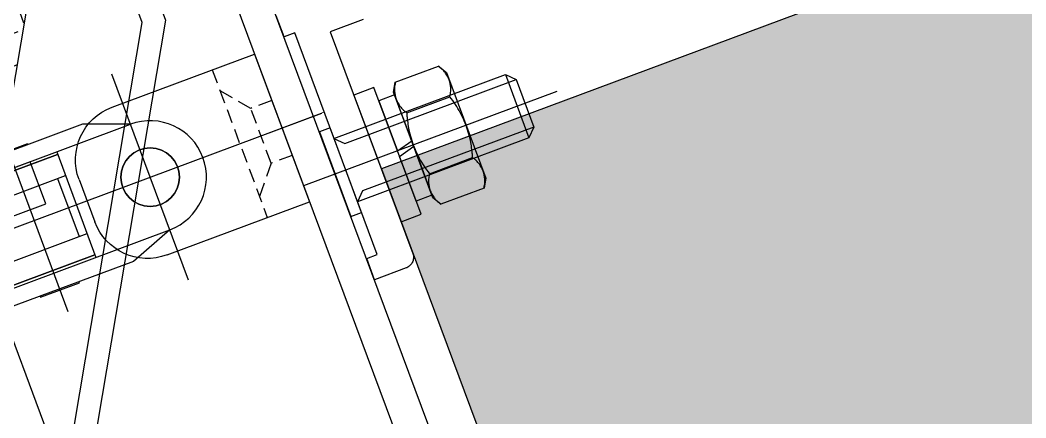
# Model space of a CAD drawing. Extents: x 12199666 to 24617114, y 1197707 to 2548648.
# Drawn here: x 12312186.7 to 12312276, y 1247529.5 to 1247564.8 of the extents above; entities that cross this region are included whole.
import ezdxf

# ---------------------------------------------------------------- set-up
doc = ezdxf.new("R2010")
doc.units = 0
doc.header["$LTSCALE"] = 10
doc.header["$MEASUREMENT"] = 0
for name, pattern in [('TX-PLAN-T1-F11$0$ACAD_ISO04W100', [30, 24, -3, 0, -3]), ('TX-PLAN-T1-F11$0$CENTER-PISA', [11, 6, -2, 1, -2]), ('TX-PLAN-T1-F11$0$HIDDEN-PISA', [4.5, 2.5, -2]), ('TX-PLAN-T1-F11$0$HIDDEN2', [0.1875, 0.125, -0.0625]), ('TX-PLAN-T1-F11$0$VERDECKT', [9.525, 6.35, -3.175])]:
    doc.linetypes.add(name, pattern=pattern)
doc.layers.add('TX-PLAN-T1-F11$0$_EDO-ALUMINIUM-SECTION', color=90, linetype='Continuous', lineweight=30)
for name, color, linetype in [('TX-PLAN-T1-F11$0$AXIS', 3, 'Continuous'), ('TX-PLAN-T1-F11$0$DH_VERDECKT', 6, 'TX-PLAN-T1-F11$0$VERDECKT'), ('TX-PLAN-T1-F11$0$F-Alum', 4, 'Continuous'), ('TX-PLAN-T1-F11$0$F-Bolt', 32, 'Continuous'), ('TX-PLAN-T1-F11$0$F-center', 6, 'TX-PLAN-T1-F11$0$ACAD_ISO04W100'), ('TX-PLAN-T1-F11$0$F-Misc', 1, 'Continuous'), ('TX-PLAN-T1-F11$0$F_MISC', 8, 'Continuous'), ('TX-PLAN-T1-F11$0$Hatch', 8, 'Continuous'), ('TX-PLAN-T1-F11$0$INSUL', 173, 'Continuous')]:
    doc.layers.add(name, color=color, linetype=linetype)

# ---------------------------------------------------------------- blocks, each defined once
blk = doc.blocks.new('TX-PLAN-T1-F11$0$M6x18_Stud_Bolt-flat-1')
at = {"color": 8, "linetype": 'TX-PLAN-T1-F11$0$HIDDEN-PISA'}
for p, q in [((1, 3), (1.75, 2.25)), ((17.25, 3), (17.25, -3)), ((1.75, 2.25), (18, 2.25)), ((1.75, -2.25), (1, -3)), ((18, -2.25), (1.75, -2.25))]:
    blk.add_line(p, q, dxfattribs=at)
at = {"color": 54}
blk.add_line((18, 2.25), (18, -2.25), dxfattribs=at)
blk.add_lwpolyline([(0, -4), (1, -4), (1, 4), (0, 4)], close=True, dxfattribs=at)
blk.add_lwpolyline([(1, 3), (17.25, 3), (18, 2.25), (18, -2.25), (17.25, -3), (1, -3)], dxfattribs=at)
at = {"layer": 'TX-PLAN-T1-F11$0$AXIS', "color": 8, "linetype": 'TX-PLAN-T1-F11$0$CENTER-PISA'}
blk.add_line((21, 0), (-3, 0), dxfattribs=at)
blk = doc.blocks.new('TX-PLAN-T1-F11$0$M6_Nut-3-flat-1')
at = {"color": 32}
for p, q in [((0.459, 2.887), (4.541, 2.887)), ((0.459, -2.887), (4.541, -2.887))]:
    blk.add_line(p, q, dxfattribs=at)
blk.add_lwpolyline([(0, 5), (0.447, 5.774), (4.553, 5.774), (5, 5), (5, -5), (4.553, -5.774), (0.447, -5.774), (0, -5)], close=True, dxfattribs=at)
at = {"color": 32, "flags": 128}
for points in [[(0.459, 5.774, 0.005227), (0.429, 5.731, 0.043988), (0.216, 5.347, 0.036571), (0.092, 5.003, 0.034751), (0.022, 4.663, 0.021821), (0.003, 4.446, 0.022804), (0.003, 4.218, 0.022806), (0.023, 3.991, 0.021818), (0.062, 3.776, 0.034754), (0.162, 3.444, 0.036571), (0.316, 3.113, 0.026736), (0.459, 2.887, 0.010673), (0.344, 2.506, 0.034751), (0.083, 1.24, 0.021821), (0.01, 0.431, 0.022804), (0.009, -0.418, 0.022806), (0.086, -1.264, 0.021818), (0.231, -2.063, 0.022959), (0.459, -2.887, 0.005227), (0.429, -2.93, 0.043988), (0.216, -3.314, 0.036571), (0.092, -3.657, 0.034751), (0.022, -3.997, 0.021821), (0.003, -4.214, 0.022804), (0.003, -4.442, 0.022806), (0.023, -4.669, 0.021818), (0.062, -4.884, 0.034754), (0.162, -5.216, 0.036571), (0.316, -5.547, 0.026736), (0.459, -5.774)], [(4.541, -5.774, 0.005227), (4.571, -5.731, 0.043988), (4.784, -5.347, 0.036571), (4.908, -5.003, 0.034751), (4.978, -4.663, 0.021821), (4.997, -4.446, 0.022806), (4.997, -4.218, 0.022804), (4.977, -3.991, 0.021821), (4.938, -3.776, 0.034751), (4.838, -3.444, 0.036571), (4.684, -3.113, 0.026737), (4.541, -2.887, 0.010673), (4.656, -2.506, 0.034751), (4.917, -1.24, 0.021821), (4.99, -0.431, 0.022806), (4.991, 0.418, 0.022804), (4.914, 1.264, 0.021821), (4.769, 2.063, 0.022958), (4.541, 2.887, 0.005227), (4.571, 2.93, 0.043988), (4.784, 3.314, 0.036571), (4.908, 3.657, 0.034751), (4.978, 3.997, 0.021821), (4.997, 4.214, 0.022806), (4.997, 4.442, 0.022804), (4.977, 4.669, 0.021821), (4.938, 4.884, 0.034751), (4.838, 5.216, 0.036571), (4.684, 5.547, 0.026737), (4.541, 5.774)]]:
    blk.add_lwpolyline(points, format="xyb", dxfattribs=at)
blk = doc.blocks.new('TX-PLAN-T1-F11$0$M6_Spring_Washer-flat-1')
at = {"color": 32}
for points in [[(1.5, 0.402), (1.5, 4.75), (0, 4.75), (0, 0)], [(0, -0.518), (1.5, -0.116), (1.5, -4.75), (0, -4.75)]]:
    blk.add_lwpolyline(points, close=True, dxfattribs=at)
blk = doc.blocks.new('TX-PLAN-T1-F11$0$M6_Flat_Washer-flat-1')
at = {"color": 32}
blk.add_lwpolyline([(0, -6), (1.9, -6), (1.9, 6), (0, 6)], close=True, dxfattribs=at)
blk = doc.blocks.new('*U195')
at = {"layer": 'TX-PLAN-T1-F11$0$INSUL', "lineweight": 0}
h = blk.add_hatch(dxfattribs=at)
h.set_pattern_fill('岩棉', color=256, scale=60, style=0, pattern_type=2)
h.set_pattern_definition([(171.7889, (31.98, 119.4286), (-403.9210345, 60.0000015), [2.0005, -418.1072]), (146.90866, (33.7337, 118.2857), (-95.0402426, 60.000001), [2.0932, -437.4871]), (132.32733, (35.0349, 116.8571), (-106.920274, 119.9999995), [1.9323, -403.8515]), (114.797, (35.827, 115.143), (-23.76006, 60), [1.8884, -196.3933]), (91.62022, (35.8834, 113.1429), (-11.88003, 360), [2.0008, -418.1672]), (82.824825, (30.05657, 66.85714), (83.160209665, 659.99999822), [46.65104, -9750.0678]), (97.175175, (41.82346, 66.85714), (-83.16021149, 659.999997991), [46.65104, -9750.0678]), (88.37978, (35.9966, 113.1429), (11.880026, 360), [2.0008, -418.1672]), (65.203, (36.053, 115.143), (23.76006, 60), [1.8884, -196.3933]), (47.67267, (36.8452, 116.8571), (106.920274, 120), [1.9323, -403.8515]), (33.09134, (38.1463, 118.2857), (95.040242, 60.000002), [2.0932, -437.4871]), (8.2111, (39.9, 119.4286), (403.921035, 60), [2.0005, -418.1072]), (87.1662, (30, 65.7143), (11.880025, 180), [1.1443, -239.1496]), (103.9014, (30.283, 64.5714), (-47.520122, 180), [1.1773, -246.0642]), (111.6036, (30.735, 63.429), (-11.88003, 60), [1.2292, -63.304]), (122.76135, (31.4709, 62.2857), (-35.640092, 60), [1.359, -284.0386]), (138.29055, (32.4326, 61.4286), (-71.280182, 60.000001), [1.2883, -269.2446]), (152.0035, (33.5074, 60.8571), (-106.920275, 60), [1.2173, -254.4187]), (166.4772, (34.6954, 60.5714), (-237.600608, 60.000002), [1.2219, -255.3723]), (167.07075, (35.94, 60.2857), (-249.48064, 60), [1.277, -266.8823]), (12.92924, (35.94, 60.2857), (249.48064, 60), [1.277, -266.8823]), (13.5228, (37.1846, 60.5714), (237.600609, 60), [1.2219, -255.3723]), (27.9965, (38.3726, 60.8571), (118.800303, 60.000002), [1.2173, -254.4187]), (41.70945, (39.4475, 61.4286), (71.280181, 60.000002), [1.2883, -269.2446]), (57.23865, (40.4092, 62.2857), (118.800303, 180.000001), [1.359, -284.0386]), (68.3964, (41.145, 63.429), (11.88003, 60), [1.2292, -63.304]), (76.0986, (41.5972, 64.5714), (11.88003, 60), [1.1773, -246.0642]), (92.8338, (41.88, 65.7143), (-11.88003, 180), [1.1443, -239.1496])])
h.paths.add_polyline_path([(0, 0), (429.971, 0), (429.971, 60), (0, 60)])
at = {"layer": 'TX-PLAN-T1-F11$0$INSUL'}
blk.add_lwpolyline([(0, 0), (429.971, 0), (429.971, 60), (0, 60)], close=True, dxfattribs=at)
blk = doc.blocks.new('TX-PLAN-T1-F11$0$A$C61A55DDB')
at = {"layer": 'TX-PLAN-T1-F11$0$F-center'}
for p, q in [((10.5, 11.25), (10.5, 30.75)), ((30, 11.25), (30, 30.75)), ((61.013, 11.25), (61.013, 30.75)), ((50.014, 12.336), (50.014, 29.993)), ((43.242, 21), (77.303, 21))]:
    blk.add_line(p, q, dxfattribs=at)
at = {"layer": 'TX-PLAN-T1-F11$0$F-Misc'}
for p, q in [((37.5, 30), (3, 30)), ((41.551, 30), (37.5, 30)), ((0, 27), (0, 3)), ((40.5, 3), (40.5, 27)), ((44.551, 3), (44.551, 27)), ((44.551, 26.95), (45.013, 26.95)), ((45.013, 26.95), (44.551, 26.95)), ((44.764, 26.95), (44.764, 25.75)), ((48.164, 27.6), (51.864, 27.6)), ((48.164, 27.5), (48.164, 27.6)), ((51.864, 27.6), (51.864, 27.5)), ((54.013, 26), (54.013, 16)), ((54.013, 25.75), (44.551, 25.75)), ((44.551, 25.75), (54.013, 25.75)), ((45.264, 25.75), (44.551, 25.75)), ((44.551, 23.75), (54.013, 23.75)), ((46.764, 23.75), (46.764, 18.25)), ((53.264, 23.75), (53.264, 18.25)), ((44.551, 18.25), (54.013, 18.25)), ((54.013, 16.25), (44.551, 16.25)), ((44.551, 16.25), (54.013, 16.25)), ((45.264, 16.25), (44.551, 16.25)), ((44.764, 15.05), (44.764, 16.25)), ((0, 15.75), (44.551, 15.75)), ((44.551, 15.05), (45.013, 15.05)), ((45.013, 15.05), (44.551, 15.05)), ((48.164, 14.5), (48.164, 14.4)), ((48.164, 14.4), (51.864, 14.4)), ((51.864, 14.4), (51.864, 14.5)), ((7.5, 11), (7.5, 3.828)), ((7.5, 11), (33, 11)), ((9.5, 11), (9.5, 0)), ((31, 11), (31, 0)), ((33, 11), (33, 3.828)), ((9.5, 2), (31, 2)), ((31, 0), (31, 2)), ((3, 0), (37.5, 0)), ((37.5, 0), (41.551, 0))]:
    blk.add_line(p, q, dxfattribs=at)
for points in [[(61.013, 16), (57.012, 14.5), (45.013, 14.5), (45.013, 16), (61.013, 16, 1), (61.013, 26), (57.012, 27.5), (45.013, 27.5), (45.013, 26), (61.013, 26)], [(15.5, 15.75), (15.5, 21, 0.414214), (10.5, 26, 0.414214), (5.5, 21), (5.5, 15.75)], [(35, 15.75), (35, 21, 0.414214), (30, 26, 0.414214), (25, 21), (25, 15.75)]]:
    blk.add_lwpolyline(points, format="xyb", dxfattribs=at)
for centre, radius in [((61.013, 21), 2.6), ((10.5, 21), 1.5), ((30, 21), 1.5)]:
    blk.add_circle(centre, radius, dxfattribs=at)
for centre, radius, start, end in [((3, 27), 3, 90, 180), ((37.5, 27), 3, 0, 90), ((41.551, 27), 3, 0, 90), ((10.5, 21), 2, 195, 105), ((30, 21), 2, 200, 110), ((10.5, 3.828), 3, 180, 250.52878), ((30, 3.828), 3, 289.47122, 0), ((3, 3), 3, 180, 270), ((37.5, 3), 3, 270, 0), ((41.551, 3), 3, 270, 0)]:
    blk.add_arc(centre, radius, start, end, dxfattribs=at)
blk = doc.blocks.new('TX-PLAN-T1-F11$0$A$C33AB10BB')
at = {"layer": 'TX-PLAN-T1-F11$0$DH_VERDECKT', "color": 8, "linetype": 'TX-PLAN-T1-F11$0$HIDDEN2'}
blk.add_line((7.975, 14), (7.975, 0), dxfattribs=at)
at = {"layer": 'TX-PLAN-T1-F11$0$F-Bolt', "color": 8, "linetype": 'TX-PLAN-T1-F11$0$HIDDEN2'}
for p, q in [((5.975, 9.6), (7.975, 12)), ((3.975, 9.6), (5.975, 9.6)), ((5.975, 4.4), (5.975, 9.6)), ((3.975, 4.4), (5.975, 4.4)), ((5.975, 4.4), (7.975, 2))]:
    blk.add_line(p, q, dxfattribs=at)
at = {"layer": 'TX-PLAN-T1-F11$0$F-center', "color": 1, "linetype": 'TX-PLAN-T1-F11$0$ACAD_ISO04W100', "lineweight": 20, "ltscale": 0.05}
for p, q in [((16.475, 1.301), (16.475, 12.699)), ((10.983, 7), (21.967, 7))]:
    blk.add_line(p, q, dxfattribs=at)
at = {"layer": 'TX-PLAN-T1-F11$0$F-Misc', "color": 1}
for p, q in [((17.475, 14), (3.975, 14)), ((3.975, 14), (3.975, 0)), ((22.475, 9), (22.475, 5)), ((17.475, 0), (3.975, 0))]:
    blk.add_line(p, q, dxfattribs=at)
at = {"layer": 'TX-PLAN-T1-F11$0$F-Misc', "color": 1, "linetype": 'TX-PLAN-T1-F11$0$ACAD_ISO04W100', "lineweight": 20, "ltscale": 0.05}
blk.add_line((11.397, 7), (0, 7), dxfattribs=at)
at = {"layer": 'TX-PLAN-T1-F11$0$F-Misc', "color": 1, "linetype": 'Continuous'}
blk.add_circle((16.475, 7), 2.6, dxfattribs=at)
at = {"layer": 'TX-PLAN-T1-F11$0$F-Misc', "color": 1}
for centre, start, end in [((17.475, 9), 0, 90), ((17.475, 5), 270, 0)]:
    blk.add_arc(centre, 5, start, end, dxfattribs=at)
blk = doc.blocks.new('TX-PLAN-T1-F11$0$A$C31F16DB5')
at = {"layer": 'TX-PLAN-T1-F11$0$F-Alum', "flags": 128}
blk.add_lwpolyline([(-212.742, 318.967), (-215.448, 317.403), (-204.943, 299.22, -0.098592), (-204.817, 298.85, -0.082496), (-204.828, 298.522, -0.052185), (-204.891, 298.324, -0.043988), (-204.974, 298.169, -0.036571), (-205.063, 298.053, -0.034751), (-205.163, 297.956, -0.021821), (-205.231, 297.903, -0.022806), (-205.308, 297.854, -0.000105), (-205.309, 297.854), (-207.906, 296.353), (-208.907, 298.085), (-208.041, 298.585), (-218.546, 316.768), (-219.412, 316.268), (-220.412, 318)], format="xyb", dxfattribs=at)
at = {"layer": 'TX-PLAN-T1-F11$0$F-Alum'}
blk.add_lwpolyline([(4.086, -76.588), (6.683, -75.087), (-223.164, 322.762), (-225.761, 321.261)], close=True, dxfattribs=at)
at = {"layer": 'TX-PLAN-T1-F11$0$F-Misc', "color": 1, "extrusion": (5.38754e-07, 3.11279e-07, 1), "xscale": -1, "rotation": 30.01599999542622}
blk.add_blockref('TX-PLAN-T1-F11$0$A$C33AB10BB', (-211.312, 304.196, 0), dxfattribs=at)
at = {"layer": 'TX-PLAN-T1-F11$0$F_MISC', "ltscale": 18000, "extrusion": (6.80052e-07, -9.06782e-07, -1), "xscale": -1, "rotation": 239.9840001645362}
blk.add_blockref('*U195', (-58.098, -36.144, 0), dxfattribs=at)
at = {"layer": 'TX-PLAN-T1-F11$0$F_MISC', "extrusion": (-1.94446e-08, -8.4985e-09, 1), "rotation": 30.01599981706476}
blk.add_blockref('TX-PLAN-T1-F11$0$A$C61A55DDB', (-271.404, 253.311, 0), dxfattribs=at)
at = {"layer": 'TX-PLAN-T1-F11$0$F_MISC', "rotation": 30.01599997489868}
for name, p in [('TX-PLAN-T1-F11$0$M6x18_Stud_Bolt-flat-1', (-212.908, 305.011)), ('TX-PLAN-T1-F11$0$M6_Nut-3-flat-1', (-206.5, 308.713, 0)), ('TX-PLAN-T1-F11$0$M6_Flat_Washer-flat-1', (-209.444, 307.012, 0)), ('TX-PLAN-T1-F11$0$M6_Spring_Washer-flat-1', (-207.799, 307.962, 0))]:
    blk.add_blockref(name, p, dxfattribs=at)
blk = doc.blocks.new('TX-PLAN-T1-F11$0$TY001')
at = {"layer": 'TX-PLAN-T1-F11$0$Hatch'}
h = blk.add_hatch(dxfattribs=at)
h.set_pattern_fill('ANGLE', color=256, scale=10, angle=30.016)
h.set_pattern_definition([(30.016, (7246.2216, 83575.3152), (-1.37566501, 2.381185795), [2, -0.75]), (120.016, (7246.2216, 83575.3152), (-2.381185795, -1.37566501), [2, -0.75])])
h.paths.add_polyline_path([(60, 120.977), (68, 120.977), (68, 47.581), (48.194, 36.14), (16.622, 36.14), (16.622, 44.14), (46.049, 44.14), (60, 52.199)])
at = {"layer": 'TX-PLAN-T1-F11$0$F-Alum', "flags": 128}
blk.add_lwpolyline([(9.093, -11.858), (78.354, 28.156), (78.354, 67.559), (65.996, 88.951), (67.727, 89.951), (80.354, 68.095), (80.354, 27.002), (8.361, -14.59)], dxfattribs=at)
blk.add_lwpolyline([(70.597, 53.702), (20.374, 24.687), (53.011, -31.805), (56.474, -29.804), (25.839, 23.224), (72.598, 50.238)], close=True, dxfattribs=at)
at = {"layer": 'TX-PLAN-T1-F11$0$Hatch'}
blk.add_lwpolyline([(60, 120.977), (68, 120.977), (68, 47.581), (48.194, 36.14), (16.622, 36.14), (16.622, 44.14), (46.049, 44.14), (60, 52.199), (60, 120.977)], dxfattribs=at)
blk.add_blockref('TX-PLAN-T1-F11$0$A$C31F16DB5', (310.409, -247.887))
blk = doc.blocks.new('TX-PLAN-T1-F11$0$A$C21521A5F')
at = {"rotation": 90}
blk.add_blockref('TX-PLAN-T1-F11$0$TY001', (388.717, 15260.22, 0), dxfattribs=at)
blk = doc.blocks.new('TX-PLAN-T1-F11$0$标准层幕墙0118')
at = {"color": 3, "rotation": 270}
blk.add_blockref('TX-PLAN-T1-F11$0$A$C21521A5F', (4239.78, -661.283, 0), dxfattribs=at)
blk = doc.blocks.new('TX-PLAN-T1-F11')
at = {"layer": 'TX-PLAN-T1-F11$0$_EDO-ALUMINIUM-SECTION', "rotation": 350.4236156863823}
blk.add_blockref('TX-PLAN-T1-F11$0$标准层幕墙0118', (12293055.45, 1251790.443), dxfattribs=at)

msp = doc.modelspace()

# ---------------------------------------------------------------- block references
msp.add_blockref('TX-PLAN-T1-F11', (0, 0))

doc.saveas('drawing.dxf')
